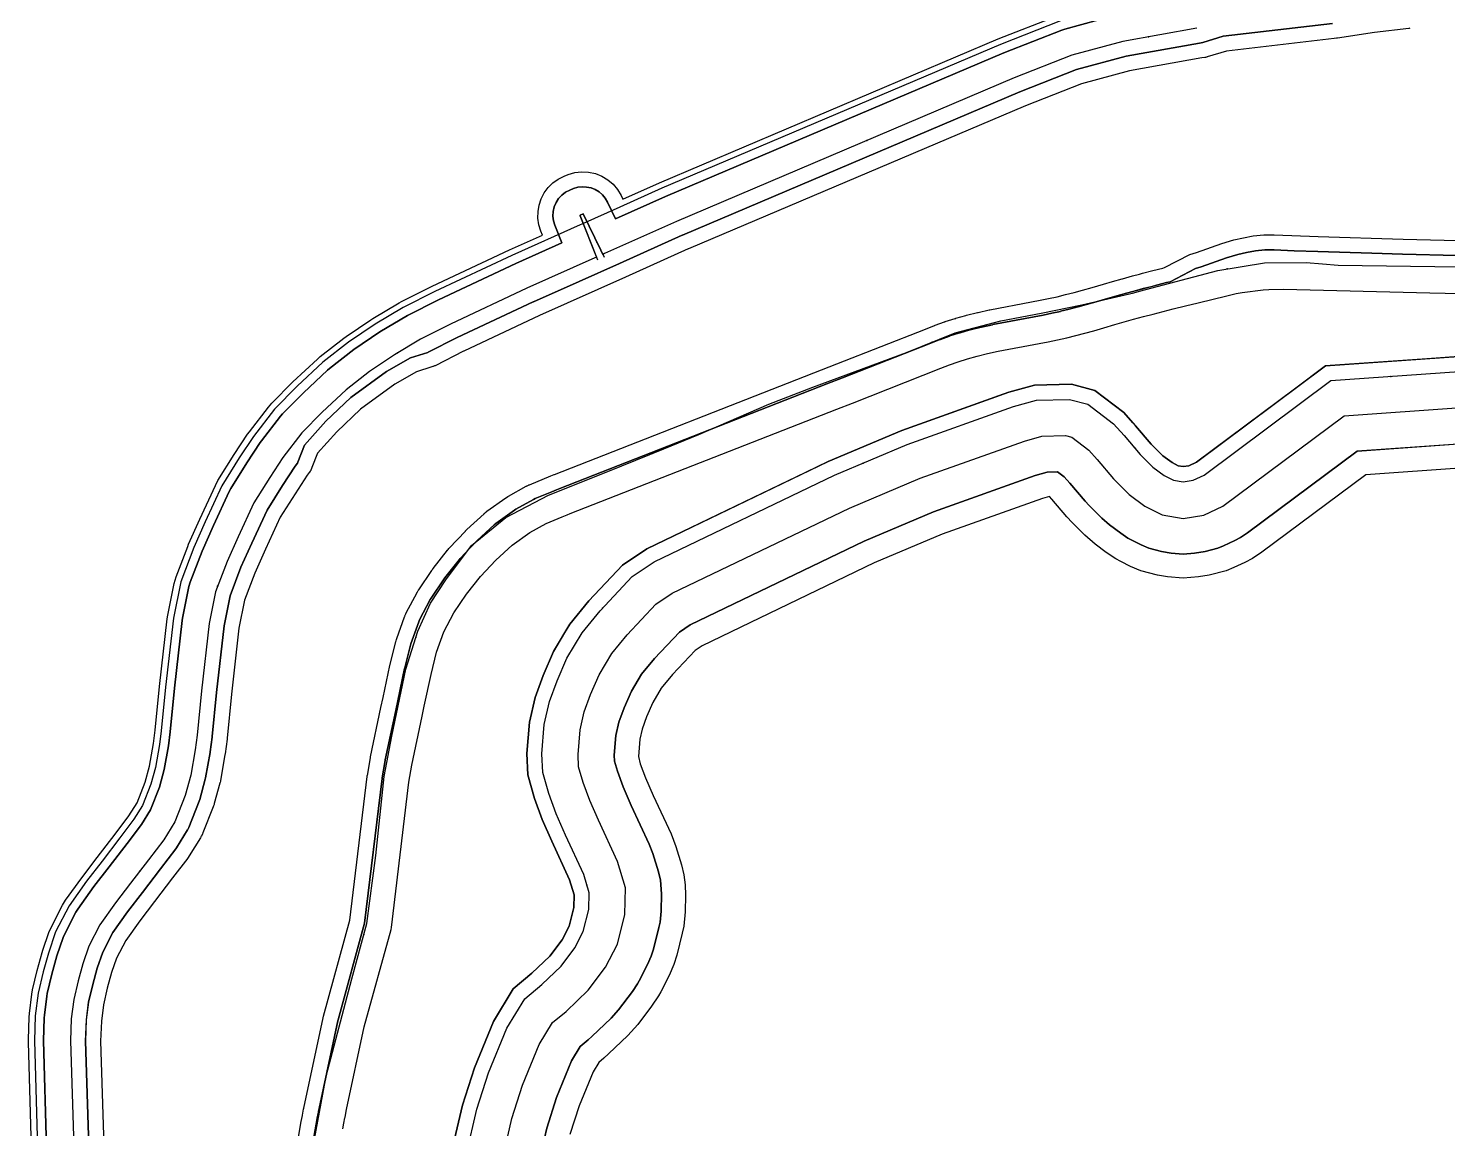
# Model space of a CAD drawing. Header units: inches. Extents: x 87989 to 118156, y 435697 to 451526.
# Drawn here: x 93875.4 to 94346.8, y 440371.3 to 440736.8 of the extents above; entities that cross this region are included whole.
import ezdxf

# ---------------------------------------------------------------- set-up
doc = ezdxf.new("R2010")
doc.units = ezdxf.units.IN
doc.header["$MEASUREMENT"] = 0
for name, color, linetype, true_color in [('As_waterkering_BWK', 7, 'Continuous', 0x7b8981), ('Beschermingszone_BWK', 7, 'Continuous', 0xcf890d), ('Grens_bebouwingsvrije_zone_BWK', 7, 'Continuous', 0x6789ae), ('Kernzone_BWK', 7, 'Continuous', 0xcb89af), ('Kunstwerken_BWK', 7, 'Continuous', 0xc78952), ('Referentiepunten_BWK', 7, 'Continuous', 0x178980)]:
    doc.layers.add(name, color=color, linetype=linetype, true_color=true_color)

msp = doc.modelspace()

# ---------------------------------------------------------------- linework, layer by layer
at = {"layer": 'As_waterkering_BWK'}
for points in [[(93968.7673, 440358.8381), (93974.3236, 440388.736), (93982.829, 440421.0047), (93987.9091, 440439.4197), (93990.8724, 440462.0681), (93993.5976, 440488.2972), (93996.1376, 440501.6322), (94000.7943, 440523.8573), (94002.7983, 440530.1854), (94004.816, 440536.5573), (94009.0493, 440545.8706), (94014.147, 440553.5524), (94022.6136, 440564.9824), (94034.0437, 440574.2958), (94048.2254, 440581.7041), (94067.9104, 440589.5358), (94086.5335, 440597.0892), (94098.1788, 440601.8125), (94121.4128, 440611.9019), (94136.0178, 440617.617), (94167.1329, 440629.047), (94183.2196, 440635.6087), (94198.4596, 440639.6303), (94211.7946, 440642.1703), (94225.3413, 440644.922), (94242.6134, 440648.9719), (94244.5099, 440649.4747), (94270.5534, 440656.3803), (94286.0051, 440658.9203), (94299.8089, 440658.9439), (94305.3097, 440658.5166), (94310.5038, 440658.1131), (94350.5883, 440657.5178)], [(94021.0003, 440362.9677), (94024.4398, 440377.7844), (94028.2763, 440389.823), (94034.3617, 440404.6397), (94040.3149, 440414.4293), (94046.0034, 440419.1918), (94052.3534, 440425.2772), (94056.9837, 440431.3627), (94059.7618, 440436.7866), (94061.6139, 440444.0627), (94061.7462, 440449.6189), (94059.8941, 440455.7044), (94053.8087, 440468.8013), (94050.7659, 440475.8127), (94048.2524, 440482.5596), (94046.268, 440489.5711), (94046.0034, 440495.7888), (94046.7972, 440505.5784), (94048.517, 440513.1191), (94051.0305, 440519.9982), (94054.3378, 440527.5389), (94059.3649, 440536.0056), (94065.318, 440543.2816), (94076.0337, 440554.6587), (94083.3098, 440559.5535), (94143.1705, 440588.353), (94167.3151, 440598.5797), (94202.6371, 440611.1474), (94210.31, 440613.2641), (94221.2902, 440613.5286), (94227.3757, 440611.9411), (94235.8423, 440605.4588), (94239.4142, 440601.4901), (94244.7059, 440595.2724), (94248.9392, 440591.039), (94252.6434, 440588.2609), (94255.8184, 440586.6734), (94258.9934, 440586.1442), (94262.3007, 440586.6734), (94266.0049, 440588.3932), (94308.0737, 440619.7464), (94350.6717, 440622.7891)]]:
    msp.add_lwpolyline(points, dxfattribs=at)
msp.add_polyline3d([(94263.5649, 440736.8261, 0), (94238.9586, 440732.4605, 0), (94222.0252, 440727.8303, 0), (94202.8429, 440720.2896, 0), (94090.6593, 440672.6645, 0), (94066.8116, 440661.9807, 0), (94066.1939, 440661.6526, 0), (94065.5284, 440663.0374, 0), (94059.7085, 440675.1492, 0), (94058.6649, 440674.7252, 0), (94058.661, 440674.7236, 0), (94058.739, 440674.5269, 0), (94064.1911, 440660.7739, 0), (94063.611, 440660.5469, 0), (94041.0498, 440650.4395, 0), (94015.6498, 440638.5332, 0), (94005.7279, 440633.5061, 0), (93996.9966, 440628.3467, 0), (93988.7945, 440622.7905, 0), (93980.9893, 440616.705, 0), (93973.0518, 440609.2967, 0), (93966.3049, 440602.4175, 0), (93959.9549, 440594.2154, 0), (93955.5893, 440587.6008, 0), (93950.2976, 440579.1341, 0), (93945.1382, 440567.8893, 0), (93941.434, 440559.6872, 0), (93937.5975, 440549.633, 0), (93935.4809, 440539.0497, 0), (93932.9673, 440516.6923, 0), (93931.5121, 440502.0079, 0), (93930.8507, 440497.1131, 0), (93929.3954, 440488.6464, 0), (93927.5434, 440481.8996, 0), (93924.1038, 440473.1683, 0), (93920.3996, 440467.2151, 0), (93915.3725, 440460.6005, 0), (93909.4194, 440452.7953, 0), (93904.3923, 440446.313, 0), (93899.2329, 440439.037, 0), (93895.5287, 440431.8932, 0), (93893.5443, 440426.0724, 0), (93891.9568, 440420.3838, 0), (93890.5016, 440414.1661, 0), (93889.7079, 440407.8161, 0), (93889.4433, 440400.4077, 0), (93890.5016, 440365.2181, 0)], dxfattribs=at)
at = {"layer": 'Beschermingszone_BWK'}
for points in [[(93962.1563, 440350.8828), (93966.0625, 440373.6328), (93966.4395, 440375.6914), (93966.4473, 440375.7344), (93966.8633, 440377.7812), (93966.9258, 440378.0703), (93973.3438, 440408.1484), (93973.3516, 440408.1836), (93973.3691, 440408.2539), (93973.377, 440408.2891), (93973.4453, 440408.5703), (93973.4531, 440408.6055), (93973.4727, 440408.6719), (93973.4785, 440408.6992), (93982.207, 440440.4805), (93987.9707, 440488.2148), (93987.9766, 440488.2617), (93988.0215, 440488.5625), (93988.0313, 440488.625), (93989.0293, 440494.4727), (93989.0391, 440494.5195), (93989.0859, 440494.7695), (93989.0938, 440494.8086), (93992.5586, 440511.2031), (93993.2461, 440514.4648), (93995.5117, 440525.1836), (93995.5234, 440525.2305), (93995.5762, 440525.4609), (93995.5879, 440525.5039), (93997.498, 440533.1094), (93997.5098, 440533.1563), (93997.5469, 440533.2891), (93997.5645, 440533.3477), (93997.709, 440533.8203), (93997.7266, 440533.8828), (93997.7695, 440534.0078), (93997.7871, 440534.0586), (94000.3965, 440541.3125), (94000.4277, 440541.3945), (94000.4922, 440541.5586), (94000.5039, 440541.5859), (94000.5273, 440541.6367), (94000.8086, 440542.2773), (94000.8438, 440542.3555), (94000.9238, 440542.5195), (94000.959, 440542.5898), (94004.5234, 440549.3516), (94004.5547, 440549.4141), (94004.6289, 440549.543), (94004.6563, 440549.5898), (94004.9355, 440550.0586), (94004.9727, 440550.1133), (94005.0449, 440550.2305), (94005.0781, 440550.2812), (94009.4336, 440556.7305), (94009.4609, 440556.7695), (94009.5137, 440556.8477), (94009.541, 440556.8828), (94009.7578, 440557.1797), (94009.7852, 440557.2188), (94009.8457, 440557.2969), (94009.8691, 440557.3281), (94014.6953, 440563.4492), (94014.7305, 440563.4922), (94014.7988, 440563.5742), (94014.832, 440563.6133), (94015.1211, 440563.9492), (94015.1484, 440563.9805), (94015.2207, 440564.0625), (94015.2559, 440564.1016), (94020.6016, 440569.7969), (94020.6309, 440569.8281), (94020.6934, 440569.8906), (94020.7227, 440569.918), (94020.9785, 440570.1758), (94021.0117, 440570.207), (94021.0762, 440570.2695), (94021.1094, 440570.2969), (94026.793, 440575.5469), (94026.8457, 440575.5938), (94026.9707, 440575.7031), (94027.0313, 440575.7539), (94027.5195, 440576.1523), (94027.5781, 440576.1992), (94027.707, 440576.2969), (94027.7695, 440576.3438), (94034.0313, 440580.8086), (94034.0879, 440580.8477), (94034.2031, 440580.9258), (94034.2578, 440580.9609), (94034.7148, 440581.25), (94034.7734, 440581.2852), (94034.8906, 440581.3555), (94034.9219, 440581.375), (94034.9492, 440581.3906), (94040.8027, 440584.6719), (94040.8672, 440584.707), (94040.9961, 440584.7734), (94041.0566, 440584.8047), (94041.5898, 440585.0625), (94041.6563, 440585.0938), (94041.7891, 440585.1523), (94041.8555, 440585.1836), (94048.9805, 440588.1406), (94050.0898, 440588.6016), (94050.1348, 440588.6211), (94138.8379, 440623.3047), (94143.998, 440625.3359), (94173.3691, 440636.9023), (94176.4355, 440638.0859), (94176.4668, 440638.0938), (94176.6191, 440638.1523), (94176.6504, 440638.1641), (94179.6992, 440639.25), (94179.7363, 440639.2617), (94179.9395, 440639.332), (94179.9805, 440639.3438), (94183.2363, 440640.3789), (94183.2715, 440640.3906), (94183.4531, 440640.4453), (94183.4883, 440640.457), (94186.7734, 440641.3945), (94186.8145, 440641.4023), (94187.0215, 440641.4609), (94187.0645, 440641.4688), (94190.6797, 440642.3711), (94190.7168, 440642.3789), (94190.8984, 440642.4219), (94190.9355, 440642.4297), (94194.5859, 440643.2188), (94194.6152, 440643.2266), (94194.7695, 440643.2578), (94194.793, 440643.2617), (94208.5859, 440645.9063), (94211.4941, 440646.4375), (94214.2813, 440647.0078), (94217.0938, 440647.6445), (94219.9414, 440648.3438), (94222.7617, 440649.0586), (94225.5449, 440649.8164), (94228.75, 440650.7461), (94232.4941, 440651.8164), (94235.5508, 440652.6914), (94238.7539, 440653.6055), (94238.7852, 440653.6172), (94242.1426, 440654.5273), (94244.5128, 440655.1584), (94245.504, 440655.4224), (94248.9003, 440656.294), (94252.2867, 440657.1518), (94252.8262, 440657.2854), (94261.2161, 440661.7084), (94263.4712, 440662.3146), (94271.8785, 440665.3428), (94275.8599, 440666.4727), (94279.0053, 440667.2049), (94282.2706, 440667.8139), (94285.8166, 440668.17), (94289.2612, 440668.17), (94303.8727, 440667.637), (94332.0086, 440666.718), (94400.0172, 440665.0868)], [(94385.9931, 440660.4217), (94331.867, 440661.72), (94321.645, 440662.054), (94303.7, 440662.64), (94295.8981, 440662.9246), (94289.17, 440663.17), (94286.067, 440663.17), (94282.98, 440662.86), (94280.031, 440662.31), (94277.11, 440661.63), (94273.41, 440660.58), (94264.97, 440657.54), (94263.0537, 440657.0248), (94254.6202, 440652.5787), (94253.5012, 440652.3011), (94250.135, 440651.4498), (94248.6527, 440651.0692), (94246.768, 440650.5856), (94245.7334, 440650.3102), (94243.4395, 440649.6992), (94240.1133, 440648.7969), (94236.9258, 440647.8867), (94233.8711, 440647.0078), (94230.1328, 440645.9414), (94226.8984, 440645.0039), (94224.0762, 440644.2344), (94223.9941, 440644.2148), (94221.1523, 440643.4922), (94218.2832, 440642.7891), (94218.2012, 440642.7695), (94215.3359, 440642.1172), (94212.4434, 440641.5273), (94209.5059, 440640.9922), (94195.75, 440638.3555), (94195.6309, 440638.332), (94192.0137, 440637.5469), (94191.8672, 440637.5117), (94188.291, 440636.625), (94188.125, 440636.5781), (94184.8789, 440635.6523), (94184.7344, 440635.6094), (94181.5156, 440634.5859), (94181.3555, 440634.5313), (94178.3418, 440633.457), (94178.2188, 440633.4141), (94175.1855, 440632.2422), (94145.8301, 440620.6836), (94140.6641, 440618.6484), (94051.9805, 440583.9727), (94050.8965, 440583.5234), (94049.2969, 440582.8594), (94043.7734, 440580.5664), (94043.248, 440580.3086), (94037.3945, 440577.0273), (94036.9355, 440576.7383), (94030.6738, 440572.2734), (94030.1836, 440571.875), (94024.5, 440566.625), (94024.2461, 440566.375), (94018.9023, 440560.6797), (94018.623, 440560.3516), (94013.7949, 440554.2344), (94013.5781, 440553.9336), (94009.2266, 440547.4883), (94008.9473, 440547.0234), (94005.3828, 440540.2578), (94005.1016, 440539.6211), (94002.4902, 440532.3633), (94002.3477, 440531.8906), (94000.4414, 440524.3086), (94000.3984, 440524.125), (93998.1387, 440513.4297), (93997.4492, 440510.168), (93993.9902, 440493.7969), (93993.9531, 440493.6055), (93992.9648, 440487.8125), (93992.9277, 440487.5703), (93987.127, 440439.5156), (93978.3027, 440407.3828), (93978.2344, 440407.1055), (93972.3555, 440379.5547), (93971.8164, 440377.0313), (93971.7578, 440376.7617), (93971.3516, 440374.7656), (93970.9863, 440372.7617), (93967.084, 440350.0313)], [(94044.5095, 440358.1047), (94047.5999, 440371.4169), (94050.8472, 440381.6068), (94055.8466, 440393.7792), (94058.7611, 440398.572), (94061.4099, 440400.7896), (94062.6092, 440401.8641), (94068.9592, 440407.9495), (94071.4533, 440410.7447), (94076.0835, 440416.8301), (94077.7683, 440419.3627), (94078.3447, 440420.4216), (94081.1228, 440425.8456), (94082.3144, 440428.5781), (94083.0201, 440430.8663), (94084.8722, 440438.1424), (94085.2493, 440439.8951), (94085.6071, 440443.4914), (94085.7428, 440449.3333), (94085.3816, 440453.7865), (94084.7063, 440456.6068), (94082.8543, 440462.6922), (94081.6593, 440465.8175), (94075.703, 440478.6366), (94073.0346, 440484.7854), (94071.0811, 440490.029), (94070.1268, 440493.401), (94070.0448, 440495.3275), (94070.5794, 440501.9216), (94071.5793, 440506.3054), (94073.3133, 440511.0511), (94075.7256, 440516.5513), (94079.0812, 440522.2028), (94083.3629, 440527.436), (94091.661, 440536.2463), (94095.2721, 440538.6756), (94153.0589, 440566.4773), (94176.0255, 440576.2049), (94209.8604, 440588.2436), (94213.843, 440589.3422), (94217.3042, 440589.4256), (94219.489, 440587.7528), (94221.3528, 440585.682), (94226.429, 440579.7175), (94227.7353, 440578.3018), (94231.9687, 440574.0685), (94234.5392, 440571.839), (94238.2434, 440569.0609), (94240.6434, 440567.4763), (94241.9103, 440566.7946), (94245.0853, 440565.2071), (94247.6099, 440564.1208), (94251.7619, 440563.019), (94255.0479, 440562.4708), (94258.9934, 440562.1442), (94262.7852, 440562.4456), (94266.2804, 440563.0064), (94270.5092, 440564.1208), (94272.4074, 440564.9052), (94276.1116, 440566.625), (94278.0049, 440567.6086), (94280.3467, 440569.1497), (94316.7864, 440596.3075), (94351.924, 440598.8174)], [(94352.3414, 440590.8268), (94319.6906, 440588.4946), (94285.1274, 440562.7352), (94282.0049, 440560.6804), (94279.4805, 440559.3689), (94275.7763, 440557.6491), (94273.2454, 440556.6032), (94267.607, 440555.1174), (94264.0491, 440554.5461), (94258.9934, 440554.1442), (94253.7327, 440554.5796), (94250.4097, 440555.1342), (94244.8738, 440556.6032), (94241.5076, 440558.0517), (94238.3326, 440559.6392), (94236.6434, 440560.5481), (94233.4434, 440562.6609), (94229.7392, 440565.439), (94226.3118, 440568.4116), (94222.0785, 440572.6449), (94220.3366, 440574.5326), (94215.3323, 440580.4127), (94214.5813, 440581.2471), (94212.2681, 440580.609), (94178.9289, 440568.7467), (94156.355, 440559.1853), (94099.2595, 440531.7163), (94096.87, 440530.1088), (94089.3778, 440522.1541), (94085.6533, 440517.6019), (94082.8549, 440512.8888), (94080.7409, 440508.0687), (94079.2667, 440504.0342), (94078.5069, 440500.7026), (94078.0691, 440494.9257), (94078.6907, 440492.5188), (94080.4575, 440487.7763), (94083.0011, 440481.915), (94088.9144, 440469.1885), (94090.5076, 440465.0215), (94092.3597, 440458.9361), (94093.1762, 440455.6318), (94093.637, 440452.2595), (94093.7371, 440448.8573), (94093.6048, 440443.301), (94093.1277, 440438.5059), (94092.625, 440436.1689), (94090.7729, 440428.8929), (94089.832, 440425.842), (94088.2432, 440422.1986), (94085.465, 440416.7746), (94084.6965, 440415.3627), (94082.4502, 440411.986), (94077.82, 440405.9005), (94074.4944, 440402.1736), (94068.1444, 440396.0882), (94066.5454, 440394.6555), (94064.9099, 440393.2863), (94063.0082, 440390.159), (94058.3708, 440378.8681), (94055.3199, 440369.2945)]]:
    msp.add_lwpolyline(points, dxfattribs=at)
for points in [[(93876.514, 440364.6478, 0), (93875.4496, 440399.9869, 0), (93875.4522, 440400.9074, 0), (93875.7168, 440408.3158, 0), (93875.816, 440409.5526, 0), (93876.6097, 440415.9026, 0), (93876.87, 440417.3565, 0), (93878.3986, 440423.8606, 0), (93880.0596, 440429.8355, 0), (93880.2932, 440430.5898, 0), (93882.2776, 440436.4106, 0), (93883.1002, 440438.3376, 0), (93886.8043, 440445.4814, 0), (93887.8126, 440447.135, 0), (93893.1506, 440454.6518, 0), (93898.322, 440461.3302, 0), (93904.2335, 440469.0813, 0), (93908.858, 440475.1661, 0), (93911.5446, 440479.4838, 0), (93914.2419, 440486.331, 0), (93915.7137, 440491.6925, 0), (93917.0104, 440499.237, 0), (93917.6049, 440503.6362, 0), (93919.0453, 440518.1647, 0), (93921.5685, 440540.6138, 0), (93921.7527, 440541.7953, 0), (93923.8694, 440552.3786, 0), (93924.5174, 440554.6241, 0), (93928.3539, 440564.6783, 0), (93928.6748, 440565.4494, 0), (93932.3963, 440573.6896, 0), (93937.573, 440584.9724, 0), (93938.4256, 440586.5541, 0), (93943.811, 440595.1667, 0), (93948.2704, 440601.9272, 0), (93948.8848, 440602.7858, 0), (93955.2348, 440610.9879, 0), (93956.3098, 440612.2204, 0), (93963.278, 440619.3155, 0), (93971.4368, 440626.9398, 0), (93972.3812, 440627.7459, 0), (93980.1864, 440633.8313, 0), (93980.9427, 440634.3813, 0), (93989.1448, 440639.9376, 0), (93989.8744, 440640.3997, 0), (93998.6057, 440645.5591, 0), (93999.4004, 440645.9946, 0), (94009.515, 440651.1157, 0), (94035.2169, 440663.1659, 0), (94046.227, 440668.0996, 0), (94045.6983, 440669.4331, 0), (94045.0299, 440671.5285, 0), (94044.6979, 440673.7027, 0), (94044.7105, 440675.9021, 0), (94045.0673, 440678.0723, 0), (94045.7596, 440680.1599, 0), (94046.7703, 440682.1134, 0), (94048.0744, 440683.8845, 0), (94049.6398, 440685.4294, 0), (94051.4278, 440686.7102, 0), (94053.3943, 440687.6952, 0), (94054.6797, 440688.2123, 0), (94056.9019, 440688.8633, 0), (94059.201, 440689.1389, 0), (94061.5141, 440689.0317, 0), (94063.7779, 440688.5446, 0), (94065.9303, 440687.6909, 0), (94067.9125, 440686.4939, 0), (94069.6703, 440684.9865, 0), (94071.1554, 440683.2099, 0), (94072.3273, 440681.2127, 0), (94072.8888, 440680.0441, 0), (94085.062, 440685.4961, 0), (94197.5465, 440733.2477, 0), (94216.9033, 440740.8597, 0)], [(94236.5848, 440741.1418, 0), (94219.6514, 440736.5116, 0), (94218.7325, 440736.2063, 0), (94199.4381, 440728.6198, 0), (94087.061, 440680.9134, 0), (94070.4905, 440673.4908, 0), (94067.8206, 440679.0472, 0), (94067.0672, 440680.3311, 0), (94066.1125, 440681.4732, 0), (94064.9825, 440682.4422, 0), (94063.7082, 440683.2117, 0), (94062.3245, 440683.7605, 0), (94060.8692, 440684.0737, 0), (94059.3823, 440684.1426, 0), (94057.9043, 440683.9654, 0), (94056.4757, 440683.5469, 0), (94055.2762, 440683.0629, 0), (94053.8825, 440682.3504, 0), (94052.6333, 440681.4071, 0), (94051.5664, 440680.2616, 0), (94050.7143, 440678.9486, 0), (94050.1025, 440677.5078, 0), (94049.7497, 440675.9828, 0), (94049.6665, 440674.4196, 0), (94049.8554, 440672.8658, 0), (94050.3108, 440671.3681, 0), (94052.6388, 440665.4932, 0), (94037.3001, 440658.6208, 0), (94011.706, 440646.6219, 0), (94001.4048, 440641.3944, 0), (93992.1835, 440635.9465, 0), (93983.5038, 440630.0649, 0), (93975.4555, 440623.8027, 0), (93974.8484, 440623.2845, 0), (93966.7686, 440615.7374, 0), (93959.8795, 440608.7194, 0), (93959.1884, 440607.9271, 0), (93952.8384, 440599.725, 0), (93952.4434, 440599.173, 0), (93948.0175, 440592.4646, 0), (93942.6656, 440583.9041, 0), (93942.1175, 440582.8873, 0), (93936.947, 440571.618, 0), (93933.1285, 440563.1436, 0), (93929.1889, 440552.8416, 0), (93928.7723, 440551.3981, 0), (93926.6557, 440540.8147, 0), (93926.5372, 440540.0552, 0), (93924.0174, 440517.6389, 0), (93922.5718, 440503.0547, 0), (93921.9534, 440498.4785, 0), (93920.6, 440490.6046, 0), (93918.9924, 440484.7483, 0), (93916.03, 440477.2283, 0), (93912.98, 440472.3265, 0), (93908.2117, 440466.0524, 0), (93902.2853, 440458.2821, 0), (93897.1655, 440451.6737, 0), (93891.8913, 440444.2428, 0), (93891.2431, 440443.1798, 0), (93887.5389, 440436.0361, 0), (93887.0101, 440434.7973, 0), (93884.9507, 440428.734, 0), (93883.2409, 440422.6189, 0), (93881.7384, 440416.217, 0), (93881.5711, 440415.2824, 0), (93880.7774, 440408.9324, 0), (93880.7136, 440408.1373, 0), (93880.4482, 440400.4331, 0), (93881.5096, 440364.8515, 0)], [(93895.498, 440365.4219, 0), (93894.4453, 440400.3945, 0), (93894.6973, 440407.4141, 0), (93895.4297, 440413.2852, 0), (93896.8008, 440419.1406, 0), (93898.3223, 440424.5938, 0), (93900.1406, 440429.9258, 0), (93903.5117, 440436.4258, 0), (93908.4082, 440443.332, 0), (93913.3828, 440449.7461, 0), (93919.3516, 440457.5703, 0), (93924.3809, 440464.1914, 0), (93924.6445, 440464.5742, 0), (93928.3496, 440470.5273, 0), (93928.4336, 440470.668, 0), (93928.7559, 440471.3359, 0), (93932.1953, 440480.0664, 0), (93932.3652, 440480.5742, 0), (93934.2168, 440487.3242, 0), (93934.3223, 440487.8008, 0), (93935.7793, 440496.2656, 0), (93935.8047, 440496.4453, 0), (93936.4668, 440501.3398, 0), (93936.4883, 440501.5156, 0), (93937.9395, 440516.168, 0), (93940.4258, 440538.2773, 0), (93942.418, 440548.2422, 0), (93946.0527, 440557.7656, 0), (93949.6895, 440565.8164, 0), (93954.707, 440576.7578, 0), (93959.7969, 440584.8984, 0), (93964.0234, 440591.3047, 0), (93964.7969, 440592.3008, 0), (93964.9258, 440592.6406, 0), (93967.1094, 440598.3281, 0), (93974.252, 440606.2656, 0), (93982.5195, 440614.1367, 0), (93994.4258, 440622.8008, 0), (94002.3633, 440627.3008, 0), (94008.1191, 440629.1523, 0), (94008.252, 440629.1797, 0), (94017.8418, 440634.0391, 0), (94043.0938, 440645.875, 0), (94043.1719, 440645.9102, 0), (94058.3848, 440652.7266, 0), (94071.7344, 440658.707, 0), (94092.6133, 440668.0625, 0), (94092.7031, 440668.1016, 0), (94204.7344, 440715.6602, 0), (94223.6035, 440723.0781, 0), (94240.0566, 440727.5781, 0), (94264.3613, 440731.8906, 0), (94265.4902, 440732.0547, 0), (94272.3066, 440734.125, 0), (94308.6191, 440738.4258, 0)], [(94334.2578, 440736.793, 0), (94334.0195, 440736.7539, 0), (94333.9141, 440736.7383, 0), (94322.5879, 440735.3828, 0), (94322.5527, 440735.3789, 0), (94310.2402, 440733.5547, 0), (94310.2012, 440733.5508, 0), (94310.1641, 440733.5469, 0), (94310.0137, 440733.5273, 0), (94309.9375, 440733.5195, 0), (94309.1484, 440733.4531, 0), (94309.1094, 440733.4492, 0), (94273.3359, 440729.2109, 0), (94266.9453, 440727.2695, 0), (94266.8652, 440727.2461, 0), (94266.7637, 440727.2227, 0), (94266.3965, 440727.1406, 0), (94266.3379, 440727.1289, 0), (94266.209, 440727.1055, 0), (94265.1777, 440726.957, 0), (94265.1387, 440726.9492, 0), (94241.1563, 440722.6953, 0), (94225.1816, 440718.3281, 0), (94206.6426, 440711.0391, 0), (94206.6113, 440711.0273, 0), (94094.6797, 440663.5078, 0), (94094.6348, 440663.4883, 0), (94073.7793, 440654.1445, 0), (94045.2168, 440641.3477, 0), (94020.0508, 440629.5508, 0), (94020.0156, 440629.5352, 0), (94010.5, 440624.7148, 0), (94010.375, 440624.6563, 0), (94010.1016, 440624.5352, 0), (94010.0625, 440624.5195, 0), (94009.9102, 440624.4648, 0), (94009.791, 440624.4258, 0), (94009.4883, 440624.3398, 0), (94004.3828, 440622.6953, 0), (93997.1387, 440618.5938, 0), (93985.7285, 440610.2891, 0), (93977.8398, 440602.7773, 0), (93971.4453, 440595.6719, 0), (93969.5957, 440590.8516, 0), (93969.4688, 440590.5195, 0), (93969.4434, 440590.4531, 0), (93969.3906, 440590.3359, 0), (93969.2188, 440589.9766, 0), (93969.2051, 440589.9453, 0), (93969.127, 440589.8008, 0), (93969.0391, 440589.6602, 0), (93968.8496, 440589.3789, 0), (93968.7539, 440589.2461, 0), (93968.0938, 440588.3906, 0), (93964.0039, 440582.1953, 0), (93959.1191, 440574.3789, 0), (93954.2402, 440563.7461, 0), (93950.6699, 440555.8438, 0), (93947.2383, 440546.8516, 0), (93945.3711, 440537.5078, 0), (93942.9121, 440515.6406, 0), (93941.4609, 440501, 0), (93941.457, 440500.957, 0), (93941.4297, 440500.7344, 0), (93941.4258, 440500.6953, 0), (93940.7578, 440495.75, 0), (93940.752, 440495.707, 0), (93940.7168, 440495.4844, 0), (93940.709, 440495.4414, 0), (93939.25, 440486.9531, 0), (93939.2402, 440486.8906, 0), (93939.2148, 440486.7695, 0), (93939.2031, 440486.7148, 0), (93939.0977, 440486.2344, 0), (93939.084, 440486.1758, 0), (93939.0547, 440486.0586, 0), (93939.041, 440486.0078, 0), (93937.1875, 440479.2539, 0), (93937.168, 440479.1875, 0), (93937.1289, 440479.0586, 0), (93937.1094, 440478.9961, 0), (93936.9375, 440478.4805, 0), (93936.918, 440478.4219, 0), (93936.8711, 440478.2969, 0), (93936.8477, 440478.2344, 0), (93933.4082, 440469.5039, 0), (93933.3906, 440469.4609, 0), (93933.373, 440469.418, 0), (93933.2988, 440469.2461, 0), (93933.2598, 440469.1641, 0), (93932.9316, 440468.4844, 0), (93932.8867, 440468.3945, 0), (93932.7773, 440468.1953, 0), (93932.7422, 440468.1328, 0), (93932.7207, 440468.0938, 0), (93932.625, 440467.9375, 0), (93932.6055, 440467.9023, 0), (93928.8906, 440461.9336, 0), (93928.8594, 440461.8828, 0), (93928.7891, 440461.7773, 0), (93928.7617, 440461.7383, 0), (93928.498, 440461.3516, 0), (93928.4648, 440461.3047, 0), (93928.3965, 440461.2109, 0), (93928.3613, 440461.1641, 0), (93923.3281, 440454.543, 0), (93917.3457, 440446.6992, 0), (93912.4258, 440440.3555, 0), (93907.791, 440433.8164, 0), (93904.752, 440427.957, 0), (93903.0996, 440423.1133, 0), (93901.6465, 440417.8984, 0), (93900.3594, 440412.4023, 0), (93899.6855, 440407.0156, 0), (93899.4492, 440400.3789, 0), (93900.4941, 440365.625, 0)]]:
    msp.add_polyline3d(points, dxfattribs=at)
at = {"layer": 'Grens_bebouwingsvrije_zone_BWK'}
for points in [[(94218.2366, 440739.2348), (94198.3023, 440731.3986), (94085.8611, 440683.6641), (94071.9295, 440677.4228), (94059.2382, 440671.7218), (94058.7048, 440671.4981), (94036.0498, 440661.3486), (94010.3902, 440649.3207), (93999.9577, 440644.0349), (93990.573, 440638.4894), (93981.7324, 440632.5006), (93973.1909, 440625.8411), (93964.6702, 440617.8885), (93957.246, 440610.3187), (93950.189, 440601.2034), (93945.4921, 440594.0868), (93939.7126, 440584.8397), (93934.2165, 440572.861), (93930.3502, 440564.2999), (93926.0277, 440552.972), (93923.6133, 440540.9001), (93921.0336, 440517.9544), (93919.5916, 440503.4036), (93918.9876, 440498.9336), (93917.6682, 440491.2573), (93916.1421, 440485.6979), (93913.3387, 440478.5816), (93910.5068, 440474.0303), (93905.8248, 440467.8697), (93899.9072, 440460.1111), (93894.7521, 440453.4638), (93888.9628, 440445.2994), (93884.4612, 440436.6176), (93882.077, 440429.624), (93880.3303, 440423.3652), (93878.6729, 440416.2835), (93877.7345, 440408.7763), (93877.4368, 440400.4415), (93878.5109, 440364.7292)], [(93979.8473, 440371.1907), (93980.1885, 440373.0568), (93980.5688, 440374.9212), (93980.6178, 440375.1511), (93981.1569, 440377.6769), (93987.012, 440405.1123), (93995.9037, 440437.4885), (93996.0177, 440438.0684), (94001.852, 440486.3936), (94002.8123, 440492.0126), (94006.2555, 440508.3085), (94006.9445, 440511.5688), (94009.189, 440522.1904), (94011.0269, 440529.5046), (94013.4758, 440536.3111), (94016.8072, 440542.6336), (94020.9543, 440548.7757), (94025.5827, 440554.6452), (94030.7116, 440560.1104), (94036.1047, 440565.0908), (94041.9836, 440569.2835), (94047.4429, 440572.3433), (94052.7495, 440574.5474), (94054.3489, 440575.2117), (94055.3453, 440575.6256), (94143.9507, 440610.2717), (94149.127, 440612.3096), (94178.4528, 440623.8572), (94181.4092, 440624.9973), (94184.3098, 440626.0299), (94187.4052, 440627.0148), (94190.5274, 440627.9055), (94193.9804, 440628.7636), (94197.4907, 440629.525), (94211.1634, 440632.1444), (94214.1542, 440632.6917), (94217.232, 440633.3201), (94220.3099, 440634.0189), (94223.3325, 440634.7594), (94226.3273, 440635.5206), (94229.3319, 440636.3394), (94232.6216, 440637.2912), (94236.3471, 440638.3572), (94239.4018, 440639.2324), (94242.5292, 440640.1259), (94245.7767, 440641.0088), (94249.0441, 440641.8777), (94252.3576, 440642.7285), (94255.688, 440643.5708), (94259.8072, 440644.5926), (94263.9523, 440645.602), (94273.5415, 440647.9595), (94276.604, 440648.6546), (94278.5842, 440649.0162), (94285.5508, 440649.9001), (94287.4333, 440650.0346), (94292.3111, 440650.1284), (94340.9147, 440648.9195), (94346.0529, 440648.7917), (94421.0396, 440646.9269)], [(94032.7549, 440360.5362), (94036.0199, 440374.6007), (94039.5617, 440385.7149), (94045.1042, 440399.2094), (94049.538, 440406.5007), (94054.0155, 440410.2493), (94061.3345, 440417.2633), (94067.1786, 440424.9441), (94071.0579, 440432.5179), (94073.5781, 440442.419), (94073.7888, 440451.2647), (94071.13, 440460.0005), (94064.7558, 440473.7189), (94061.9003, 440480.2991), (94059.6667, 440486.2943), (94058.1974, 440491.4861), (94058.0241, 440495.5581), (94058.6883, 440503.75), (94060.0481, 440509.7122), (94062.1719, 440515.5247), (94065.0317, 440522.0451), (94069.2231, 440529.1042), (94074.3405, 440535.3588), (94083.8473, 440545.4525), (94089.2909, 440549.1146), (94148.1147, 440577.4151), (94171.6703, 440587.3923), (94206.2487, 440599.6955), (94212.0765, 440601.3031), (94219.8932, 440601.4915), (94222.0035, 440600.941), (94227.6657, 440596.6058), (94230.3835, 440593.5861), (94235.8798, 440587.1279), (94241.057, 440581.9507), (94246.3091, 440578.0117), (94252.0658, 440575.1333), (94258.954, 440573.9853), (94265.8424, 440575.0874), (94272.1822, 440578.0309), (94312.4301, 440608.027), (94351.2979, 440610.8032)]]:
    msp.add_lwpolyline(points, dxfattribs=at)
at = {"layer": 'Kernzone_BWK'}
for points in [[(93881.5078, 440364.8516), (93880.4492, 440400.4336), (93880.7148, 440408.1367), (93880.7773, 440408.9336), (93881.5703, 440415.2812), (93881.7383, 440416.2188), (93883.2422, 440422.6172), (93884.9492, 440428.7344), (93887.0117, 440434.7969), (93887.5391, 440436.0352), (93891.2422, 440443.1797), (93891.8906, 440444.2422), (93897.1641, 440451.6719), (93902.2852, 440458.2813), (93908.2109, 440466.0508), (93912.9805, 440472.3281), (93916.0313, 440477.2266), (93918.9922, 440484.75), (93920.6016, 440490.6055), (93921.9531, 440498.4766), (93922.5703, 440503.0547), (93924.0156, 440517.6406), (93926.5391, 440540.0547), (93926.6563, 440540.8164), (93928.7734, 440551.3984), (93929.1875, 440552.8398), (93933.1289, 440563.1445), (93936.9453, 440571.6172), (93942.1172, 440582.8867), (93942.6641, 440583.9023), (93948.0156, 440592.4648), (93952.4453, 440599.1719), (93952.8398, 440599.7266), (93959.1875, 440607.9258), (93959.8789, 440608.7188), (93966.7695, 440615.7383), (93974.8477, 440623.2852), (93975.457, 440623.8008), (93983.5039, 440630.0664), (93992.1836, 440635.9453), (94001.4063, 440641.3945), (94011.707, 440646.6211), (94037.3008, 440658.6211), (94052.6406, 440665.4922), (94050.3125, 440671.3672), (94049.8555, 440672.8672), (94049.668, 440674.418), (94049.75, 440675.9844), (94050.1016, 440677.5078), (94050.7148, 440678.9492), (94051.5664, 440680.2617), (94052.6328, 440681.4062), (94053.8828, 440682.3516), (94055.2773, 440683.0625), (94056.4766, 440683.5469), (94057.9063, 440683.9648), (94059.3828, 440684.1445), (94060.8711, 440684.0742), (94062.3242, 440683.7617), (94063.707, 440683.2109), (94064.9844, 440682.4414), (94066.1133, 440681.4727), (94067.0664, 440680.332), (94067.8203, 440679.0469), (94070.4922, 440673.4922), (94087.0625, 440680.9141), (94199.4375, 440728.6211), (94218.7344, 440736.207), (94219.6523, 440736.5117), (94236.5859, 440741.1406)], [(94308.6211, 440738.4258), (94272.3047, 440734.125), (94265.4922, 440732.0547), (94264.3633, 440731.8906), (94240.0586, 440727.5781), (94223.6055, 440723.0781), (94204.7344, 440715.6602), (94092.7031, 440668.1016), (94092.6133, 440668.0625), (94071.7344, 440658.707), (94058.3828, 440652.7266), (94043.1719, 440645.9102), (94043.0938, 440645.875), (94017.8398, 440634.0391), (94008.25, 440629.1797), (94008.1172, 440629.1523), (94002.3633, 440627.3008), (93994.4258, 440622.8008), (93982.5195, 440614.1367), (93974.2539, 440606.2656), (93967.1094, 440598.3281), (93964.9258, 440592.6406), (93964.7969, 440592.3008), (93964.0234, 440591.3047), (93959.7969, 440584.8984), (93954.707, 440576.7578), (93949.6875, 440565.8164), (93946.0508, 440557.7656), (93942.418, 440548.2422), (93940.4258, 440538.2773), (93937.9414, 440516.168), (93936.4883, 440501.5156), (93936.4688, 440501.3398), (93935.8047, 440496.4453), (93935.7773, 440496.2656), (93934.3242, 440487.8008), (93934.2188, 440487.3242), (93932.3633, 440480.5742), (93932.1953, 440480.0664), (93928.7539, 440471.3359), (93928.4336, 440470.668), (93928.3477, 440470.5273), (93924.6445, 440464.5742), (93924.3789, 440464.1914), (93919.3516, 440457.5703), (93913.3828, 440449.7461), (93908.4102, 440443.332), (93903.5117, 440436.4258), (93900.1406, 440429.9258), (93898.3242, 440424.5938), (93896.8008, 440419.1406), (93895.4297, 440413.2852), (93894.6953, 440407.4141), (93894.4453, 440400.3945), (93895.4961, 440365.4219)], [(93967.082, 440350.0313), (93970.9844, 440372.7617), (93971.3516, 440374.7656), (93971.7578, 440376.7617), (93971.8164, 440377.0313), (93972.3555, 440379.5547), (93978.2344, 440407.1055), (93978.3047, 440407.3828), (93987.1289, 440439.5156), (93992.9297, 440487.5703), (93992.9648, 440487.8125), (93993.9531, 440493.6055), (93993.9922, 440493.7969), (93997.4492, 440510.168), (93998.1406, 440513.4297), (94000.3984, 440524.125), (94000.4414, 440524.3086), (94002.3477, 440531.8906), (94002.4922, 440532.3633), (94005.1016, 440539.6211), (94005.3828, 440540.2578), (94008.9453, 440547.0234), (94009.2266, 440547.4883), (94013.5781, 440553.9336), (94013.7969, 440554.2344), (94018.6211, 440560.3516), (94018.9023, 440560.6797), (94024.2461, 440566.375), (94024.5, 440566.625), (94030.1836, 440571.875), (94030.6719, 440572.2734), (94036.9336, 440576.7383), (94037.3945, 440577.0273), (94043.2461, 440580.3086), (94043.7734, 440580.5664), (94049.2969, 440582.8594), (94050.8984, 440583.5234), (94051.9805, 440583.9727), (94140.6641, 440618.6484), (94145.8281, 440620.6836), (94175.1836, 440632.2422), (94178.2188, 440633.4141), (94178.3438, 440633.457), (94181.3555, 440634.5313), (94181.5156, 440634.5859), (94184.7344, 440635.6094), (94184.8789, 440635.6523), (94188.125, 440636.5781), (94188.2891, 440636.625), (94191.8672, 440637.5117), (94192.0156, 440637.5469), (94195.6289, 440638.332), (94195.75, 440638.3555), (94209.5078, 440640.9922), (94212.4453, 440641.5273), (94215.3359, 440642.1172), (94218.2031, 440642.7695), (94218.2852, 440642.7891), (94221.1523, 440643.4922), (94223.9922, 440644.2148), (94224.0781, 440644.2344), (94226.8984, 440645.0039), (94230.1328, 440645.9414), (94233.8711, 440647.0078), (94236.9258, 440647.8867), (94240.1133, 440648.7969), (94243.4414, 440649.6992), (94246.7695, 440650.5859), (94250.1367, 440651.4492), (94253.5, 440652.3008), (94254.6202, 440652.5785), (94263.0537, 440657.0248), (94264.97, 440657.54), (94273.41, 440660.58), (94277.11, 440661.63), (94280.031, 440662.31), (94282.98, 440662.86), (94286.067, 440663.17), (94289.17, 440663.17), (94295.8981, 440662.9246), (94303.7, 440662.64), (94321.645, 440662.054), (94331.867, 440661.72), (94385.9931, 440660.4217)], [(94350.4111, 440627.7831), (94339.9944, 440627.039), (94339.9124, 440627.0331), (94306.2589, 440624.6291), (94295.9382, 440616.9373), (94263.431, 440592.7105), (94260.8253, 440591.5005), (94259.0095, 440591.2102), (94257.3818, 440591.4814), (94255.2826, 440592.5313), (94252.2233, 440594.8258), (94248.3835, 440598.6655), (94243.1768, 440604.7833), (94242.2987, 440605.759), (94239.249, 440609.1477), (94229.6146, 440616.5243), (94221.8721, 440618.5445), (94209.5738, 440618.2477), (94201.1321, 440615.9186), (94199.1741, 440615.222), (94165.5004, 440603.2414), (94141.1099, 440592.9104), (94133.547, 440589.2719), (94080.8178, 440563.9036), (94072.7783, 440558.4949), (94061.5587, 440546.5832), (94055.2574, 440538.8815), (94053.5582, 440536.0195), (94049.8823, 440529.8281), (94046.3878, 440521.862), (94043.7123, 440514.5384), (94041.8424, 440506.34), (94040.9944, 440495.885), (94041.2975, 440488.773), (94043.496, 440481.0038), (94046.1268, 440473.9436), (94049.2477, 440466.752), (94055.2123, 440453.914), (94056.7283, 440448.9331), (94056.6289, 440444.7477), (94055.0553, 440438.5656), (94052.7361, 440434.0374), (94048.611, 440428.6162), (94042.6645, 440422.9179), (94036.4719, 440417.7324), (94029.886, 440406.9027), (94023.5737, 440391.5347), (94019.615, 440379.1105), (94016.1023, 440363.9812)], [(94016.1023, 440363.9812), (94019.615, 440379.1105), (94023.5737, 440391.5347), (94029.886, 440406.9027), (94036.4719, 440417.7324), (94042.6645, 440422.9179), (94048.611, 440428.6162), (94052.7361, 440434.0374), (94055.0553, 440438.5656), (94056.6289, 440444.7477), (94056.7283, 440448.9331), (94055.2123, 440453.914), (94049.2477, 440466.752), (94046.1268, 440473.9436), (94043.496, 440481.0038), (94041.2975, 440488.773), (94040.9944, 440495.885), (94041.8424, 440506.34), (94043.7123, 440514.5384), (94046.3878, 440521.862), (94049.8823, 440529.8281), (94055.2574, 440538.8815), (94061.5587, 440546.5832), (94072.7783, 440558.4949), (94080.8178, 440563.9036), (94141.1099, 440592.9104), (94165.5004, 440603.2414), (94201.1321, 440615.9186), (94209.5738, 440618.2477), (94221.8721, 440618.5445), (94229.6146, 440616.5243), (94239.249, 440609.1477), (94243.1768, 440604.7833), (94248.3835, 440598.6655), (94252.2233, 440594.8258), (94255.2826, 440592.5313), (94257.3818, 440591.4814), (94259.0095, 440591.2102), (94260.8253, 440591.5005), (94263.431, 440592.7105), (94306.2589, 440624.6291), (94350.4111, 440627.7831)], [(94351.9258, 440598.8164), (94316.7852, 440596.3086), (94280.3477, 440569.1484), (94278.0039, 440567.6094), (94276.1133, 440566.625), (94272.4063, 440564.9063), (94270.5078, 440564.1211), (94266.2813, 440563.0078), (94262.7852, 440562.4453), (94258.9922, 440562.1445), (94255.0469, 440562.4727), (94251.7617, 440563.0195), (94247.6094, 440564.1211), (94245.0859, 440565.207), (94241.9102, 440566.793), (94240.6445, 440567.4766), (94238.2422, 440569.0625), (94234.5391, 440571.8398), (94231.9688, 440574.0703), (94227.7344, 440578.3008), (94226.4297, 440579.7188), (94221.3516, 440585.6836), (94219.4883, 440587.7539), (94217.3047, 440589.4258), (94213.8438, 440589.3438), (94209.8594, 440588.2422), (94176.0273, 440576.2031), (94153.0586, 440566.4766), (94095.2734, 440538.6758), (94091.6602, 440536.2461), (94083.3633, 440527.4375), (94079.082, 440522.2031), (94075.7266, 440516.5508), (94073.3125, 440511.0508), (94071.5781, 440506.3047), (94070.5781, 440501.9219), (94070.043, 440495.3281), (94070.125, 440493.4023), (94071.082, 440490.0273), (94073.0352, 440484.7852), (94075.7031, 440478.6367), (94081.6602, 440465.8164), (94082.8555, 440462.6914), (94084.707, 440456.6055), (94085.3828, 440453.7852), (94085.7422, 440449.332), (94085.6055, 440443.4922), (94085.25, 440439.8945), (94084.8711, 440438.1406), (94083.0195, 440430.8672), (94082.3125, 440428.5781), (94081.1211, 440425.8438), (94078.3438, 440420.4219), (94077.7695, 440419.3633), (94076.082, 440416.832), (94071.4531, 440410.7461), (94068.9609, 440407.9492), (94062.6094, 440401.8633), (94061.4102, 440400.7891), (94058.7617, 440398.5703), (94055.8477, 440393.7773), (94050.8477, 440381.6055), (94047.6016, 440371.418), (94044.5078, 440358.1055)]]:
    msp.add_lwpolyline(points, dxfattribs=at)
at = {"layer": 'Kunstwerken_BWK'}
msp.add_lwpolyline([(94064.5872, 440659.8227), (94058.739, 440674.5269), (94058.663, 440674.7244), (94059.7085, 440675.1492), (94065.5284, 440663.0374), (94066.6423, 440660.7785)], dxfattribs=at)
at = {"layer": 'Referentiepunten_BWK'}
for p in [(94247.4549, 440733.9679), (94153.8686, 440699.4986), (94064.245, 440665.7083), (94273.5706, 440656.8763), (94175.6706, 440632.5295), (93998.0918, 440628.9939), (94327.9633, 440621.1671), (94082.6725, 440595.5233), (94242.9083, 440597.3846), (94152.6899, 440592.385), (93938.3052, 440551.4875), (94066.1165, 440544.1294), (94004.1511, 440534.4578), (93912.4997, 440456.834), (94060.9652, 440452.1851), (93986.9111, 440435.802)]:
    msp.add_point(p, dxfattribs=at)

doc.saveas('drawing.dxf')
